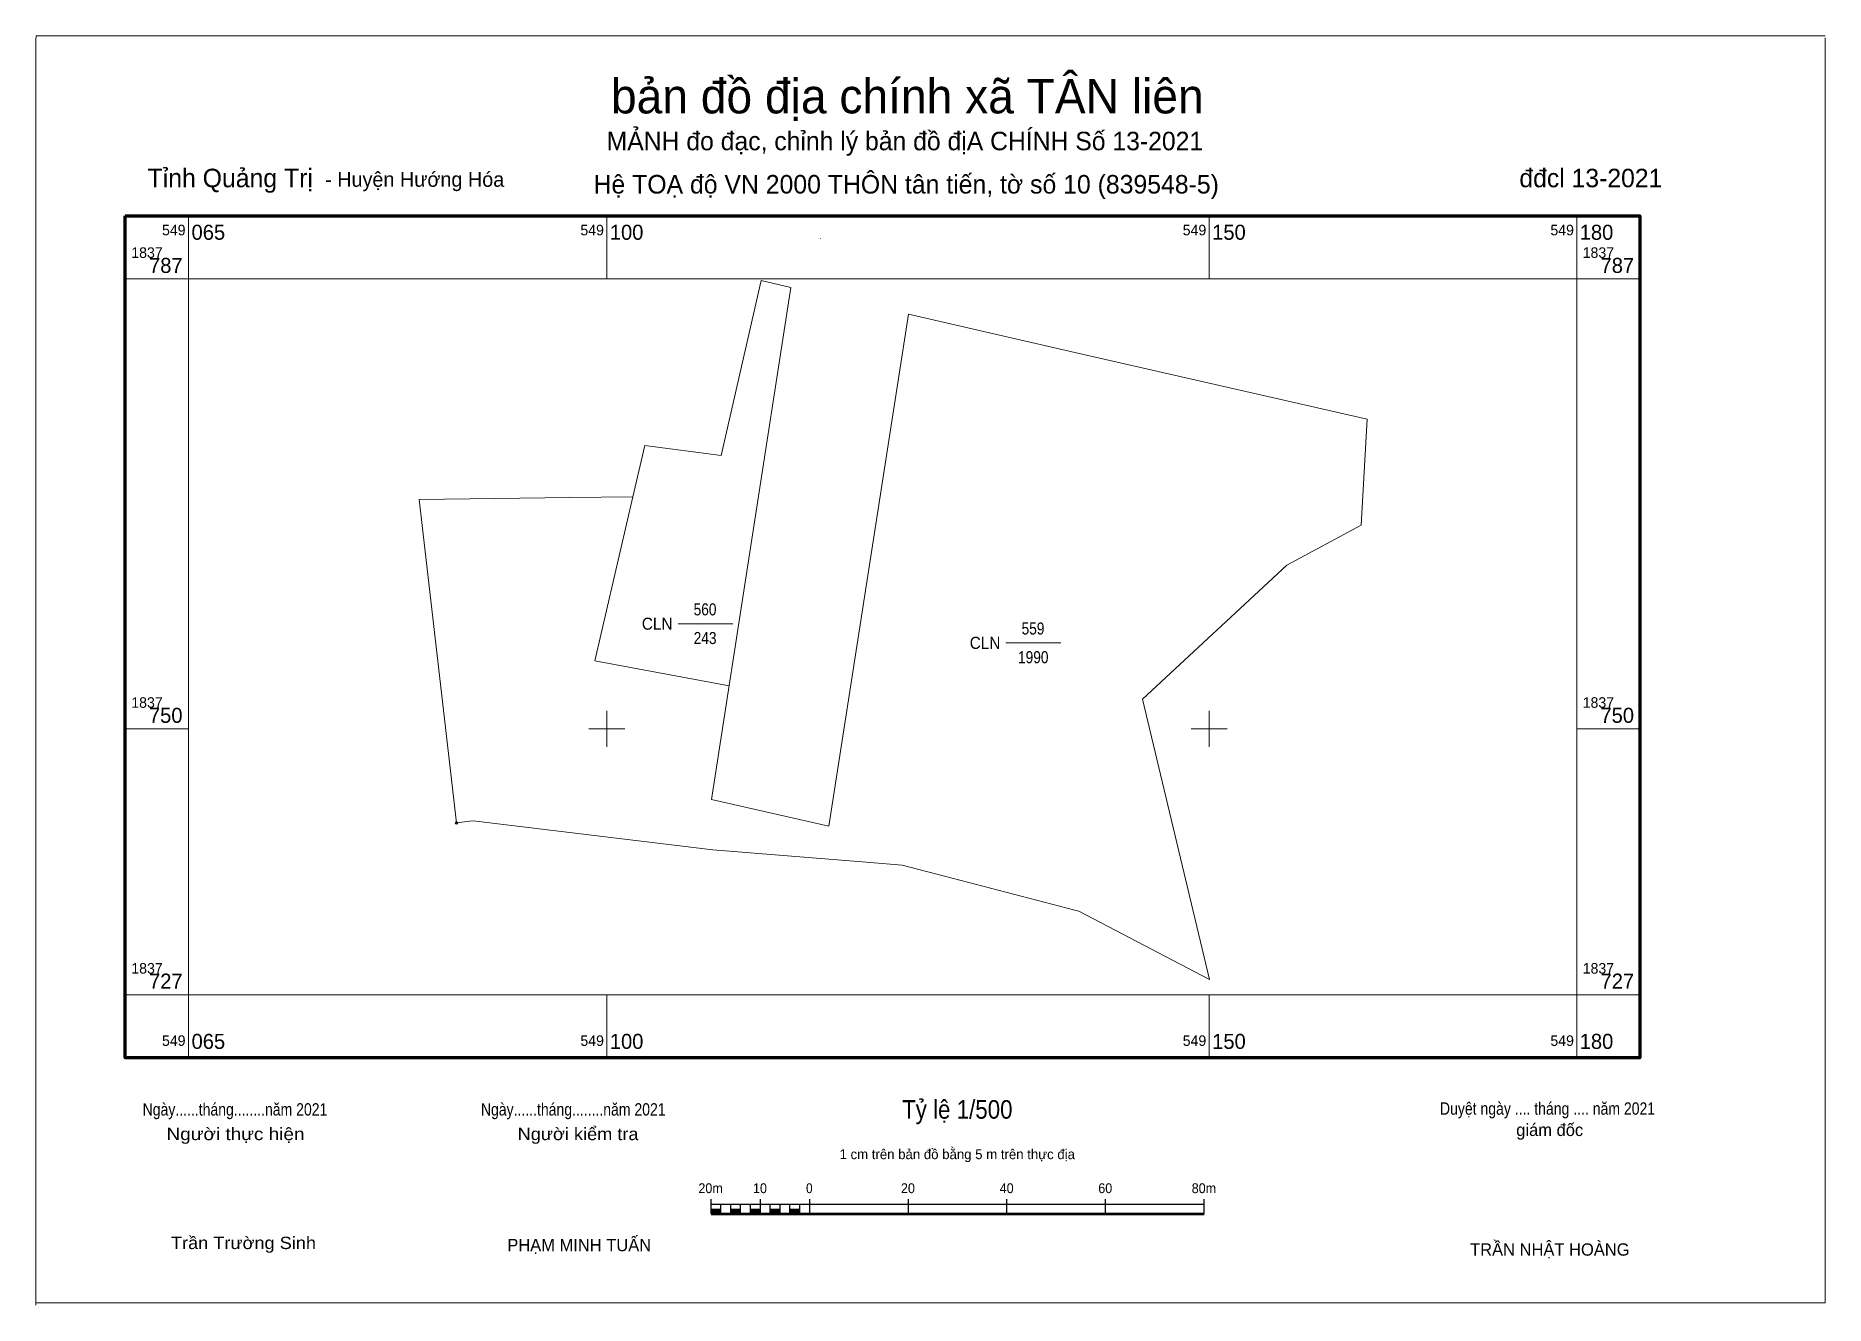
# Model space of a CAD drawing. Header units: metres. Extents: x 549053 to 549201, y 1837702 to 1837808.
import ezdxf
from ezdxf.enums import TextEntityAlignment as Align

# ---------------------------------------------------------------- set-up
doc = ezdxf.new("R2010")
doc.units = ezdxf.units.M
doc.header["$LTSCALE"] = 0.41
doc.header["$PDMODE"] = 32
doc.header["$PDSIZE"] = 0.205
doc.linetypes.add('LONG_DASHED', pattern=[7.5, 6, -1.5])
for name, color, linetype, lineweight in [('10', 7, 'Continuous', 13), ('13', 7, 'Continuous', 13), ('2', 7, 'Continuous', 25), ('20', 7, 'Continuous', 13), ('4', 7, 'LONG_DASHED', 13), ('63', 7, 'Continuous', 13)]:
    doc.layers.add(name, color=color, linetype=linetype, lineweight=lineweight)

msp = doc.modelspace()

# ---------------------------------------------------------------- hatches: boundary and pattern name
at = {"layer": '2'}
for points in [[(549108.65, 1837709.74), (549109.47, 1837709.74), (549109.47, 1837710.15), (549108.65, 1837710.15)], [(549110.29, 1837709.74), (549111.11, 1837709.74), (549111.11, 1837710.15), (549110.29, 1837710.15)], [(549111.93, 1837709.74), (549112.75, 1837709.74), (549112.75, 1837710.15), (549111.93, 1837710.15)], [(549113.57, 1837709.74), (549114.39, 1837709.74), (549114.39, 1837710.15), (549113.57, 1837710.15)], [(549115.2, 1837709.74), (549116.02, 1837709.74), (549116.02, 1837710.15), (549115.2, 1837710.15)]]:
    msp.add_hatch(color=256, dxfattribs=at).paths.add_polyline_path(points)

# ---------------------------------------------------------------- linework, layer by layer
at = {"layer": '10'}
for points in [[(549087.52, 1837742.19), (549084.43, 1837769.05), (549088.64, 1837769.09), (549096.94, 1837769.19), (549102.16, 1837769.25), (549103.15, 1837773.52), (549109.48, 1837772.68), (549112.82, 1837787.2), (549115.29, 1837786.64)], [(549115.29, 1837786.64), (549108.68, 1837744.15), (549118.43, 1837741.92), (549125.04, 1837784.41)], [(549087.52, 1837742.19), (549088.64, 1837742.35), (549088.91, 1837742.38), (549108.79, 1837739.96), (549121.52, 1837738.94), (549124.51, 1837738.7), (549128.04, 1837737.78), (549138.85, 1837734.95), (549139.19, 1837734.86), (549150.03, 1837729.2), (549144.46, 1837752.46), (549156.45, 1837763.59), (549162.61, 1837766.9), (549163.12, 1837775.7), (549138.85, 1837781.25), (549125.04, 1837784.41)], [(549102.16, 1837769.25), (549099, 1837755.64), (549110.15, 1837753.58)]]:
    msp.add_lwpolyline(points, dxfattribs=at)
msp.add_point((549087.52, 1837742.19), dxfattribs=at)
at = {"layer": '13'}
for p, q in [((549105.91, 1837758.73), (549110.45, 1837758.73)), ((549133.13, 1837757.14), (549137.68, 1837757.14))]:
    msp.add_line(p, q, dxfattribs=at)
at = {"layer": '2'}
for p, q in [((549108.65, 1837709.74), (549108.65, 1837710.97)), ((549108.65, 1837710.56), (549149.6, 1837710.56)), ((549109.47, 1837709.74), (549109.47, 1837710.56)), ((549110.29, 1837709.74), (549110.29, 1837710.56)), ((549111.11, 1837709.74), (549111.11, 1837710.56)), ((549111.93, 1837709.74), (549111.93, 1837710.56)), ((549112.75, 1837709.74), (549112.75, 1837710.97)), ((549113.57, 1837709.74), (549113.57, 1837710.56)), ((549114.39, 1837709.74), (549114.39, 1837710.56)), ((549115.2, 1837709.74), (549115.2, 1837710.56)), ((549116.02, 1837709.74), (549116.02, 1837710.56)), ((549116.84, 1837709.74), (549116.84, 1837710.97)), ((549125.03, 1837709.74), (549125.03, 1837710.97)), ((549133.22, 1837709.74), (549133.22, 1837710.97)), ((549141.41, 1837709.74), (549141.41, 1837710.97)), ((549149.6, 1837709.74), (549149.6, 1837710.97))]:
    msp.add_line(p, q, dxfattribs=at)
at = {"layer": '2', "lineweight": 53}
msp.add_line((549108.65, 1837709.74), (549149.6, 1837709.74), dxfattribs=at)
at = {"layer": '2', "lineweight": 13}
for points in [[(549108.65, 1837709.74), (549109.47, 1837709.74), (549109.47, 1837710.15), (549108.65, 1837710.15)], [(549110.29, 1837709.74), (549111.11, 1837709.74), (549111.11, 1837710.15), (549110.29, 1837710.15)], [(549111.93, 1837709.74), (549112.75, 1837709.74), (549112.75, 1837710.15), (549111.93, 1837710.15)], [(549113.57, 1837709.74), (549114.39, 1837709.74), (549114.39, 1837710.15), (549113.57, 1837710.15)], [(549115.2, 1837709.74), (549116.02, 1837709.74), (549116.02, 1837710.15), (549115.2, 1837710.15)]]:
    msp.add_lwpolyline(points, close=True, dxfattribs=at)
at = {"layer": '20'}
msp.add_line((549052.64, 1837807.52), (549201.14, 1837807.52), dxfattribs=at)
for points in [[(549052.6, 1837702.17), (549052.6, 1837807.17), (549052.64, 1837807.52)], [(549201.14, 1837807.36), (549201.14, 1837702.36), (549052.64, 1837702.36)]]:
    msp.add_lwpolyline(points, dxfattribs=at)
at = {"layer": '4'}
msp.add_line((549117.75, 1837790.69), (549117.76, 1837790.69), dxfattribs=at)
at = {"layer": '63'}
for p, q in [((549065.28, 1837787.34), (549065.28, 1837792.59)), ((549100, 1837787.34), (549100, 1837792.59)), ((549150, 1837787.34), (549150, 1837792.59)), ((549180.51, 1837787.34), (549180.51, 1837792.59)), ((549065.28, 1837787.34), (549060.03, 1837787.34)), ((549180.51, 1837787.34), (549185.76, 1837787.34)), ((549100, 1837748.5), (549100, 1837751.5)), ((549150, 1837748.5), (549150, 1837751.5)), ((549065.28, 1837750), (549060.03, 1837750)), ((549098.5, 1837750), (549101.5, 1837750)), ((549148.5, 1837750), (549151.5, 1837750)), ((549180.51, 1837750), (549185.76, 1837750)), ((549065.28, 1837727.94), (549060.03, 1837727.94)), ((549065.28, 1837727.94), (549065.28, 1837722.69)), ((549100, 1837727.94), (549100, 1837722.69)), ((549150, 1837727.94), (549150, 1837722.69)), ((549180.51, 1837727.94), (549180.51, 1837722.69)), ((549180.51, 1837727.94), (549185.76, 1837727.94))]:
    msp.add_line(p, q, dxfattribs=at)
at = {"layer": '63', "lineweight": 70}
msp.add_lwpolyline([(549060.03, 1837792.59), (549185.76, 1837792.59), (549185.76, 1837722.69), (549060.03, 1837722.69)], close=True, dxfattribs=at)
at = {"layer": '63'}
msp.add_lwpolyline([(549065.28, 1837787.34), (549180.51, 1837787.34), (549180.51, 1837727.94), (549065.28, 1837727.94)], close=True, dxfattribs=at)

# ---------------------------------------------------------------- texts
at = {"layer": '13', "width": 0.85}
for s, p in [('560', (549108.155, 1837759.42)), ('559', (549135.38, 1837757.83))]:
    msp.add_text(s, height=1, dxfattribs=at).set_placement(p, align=Align.CENTER)
at = {"layer": '2'}
for s, height, p in [('bản đồ địa chính xã TÂN liên', 2.865, (549124.945, 1837801.08)), ('MẢNH đo đạc, chỉnh lý bản đồ địA CHÍNH Số 13-2021', 1.535, (549124.745, 1837798.02)), ('Hệ TOẠ độ VN 2000 THÔN tân tiến, tờ số 10 (839548-5)', 1.539, (549124.855, 1837794.43)), ('giám đốc', 1.024, (549178.27, 1837716.21)), ('1 cm trên bản đồ bằng 5 m trên thực địa', 0.8188, (549129.09, 1837714.29)), ('PHẠM MINH TUẤN', 1.024, (549097.71, 1837706.65)), ('TRẦN NHẬT HOÀNG', 1.024, (549178.28, 1837706.28))]:
    msp.add_text(s, height=height, dxfattribs=at).set_placement(p, align=Align.CENTER)
for s, height, p in [('Tỉnh Quảng Trị ', 1.539, (549061.88, 1837794.95)), ('- Huyện Hướng Hóa', 1.228, (549076.62, 1837794.99))]:
    msp.add_text(s, height=height, dxfattribs=at).set_placement(p)
msp.add_text(' đđcl 13-2021', height=1.535, dxfattribs=at).set_placement((549187.62, 1837794.95), align=Align.RIGHT)
at = {"layer": '2', "width": 0.95}
for p in [(549105.45, 1837758.23), (549132.67, 1837756.64)]:
    msp.add_text('CLN', height=1, dxfattribs=at).set_placement(p, align=Align.RIGHT)
at = {"layer": '2'}
for s, height, width, p in [('Tỷ lệ 1/500', 1.54, 0.9, (549129.095, 1837717.65)), ('Duyệt ngày .... tháng .... năm 2021', 1.024, 0.85, (549178.09, 1837717.98)), ('Ngày......tháng........năm 2021', 1.024, 0.85, (549069.135, 1837717.91)), ('Ngày......tháng........năm 2021', 1.024, 0.85, (549097.215, 1837717.91)), ('Người thực hiện', 1.024, 1.15, (549069.18, 1837715.87)), ('Người kiểm tra', 1.024, 1.1, (549097.615, 1837715.87)), ('20m', 0.8188, 0.95, (549108.615, 1837711.47)), ('10', 0.8188, 0.95, (549112.715, 1837711.47)), ('0', 0.819, 0.9, (549116.81, 1837711.47)), ('20', 0.8188, 0.95, (549124.995, 1837711.47)), ('40', 0.8188, 0.95, (549133.195, 1837711.47)), ('60', 0.8188, 0.95, (549141.375, 1837711.47)), ('80m', 0.8188, 0.95, (549149.565, 1837711.47)), ('Trần Trường Sinh', 1.024, 1.1, (549069.84, 1837706.83))]:
    msp.add_text(s, height=height, dxfattribs=dict(at, width=width)).set_placement(p, align=Align.CENTER)
at = {"layer": '4', "width": 0.85}
for s, p in [('243', (549108.16, 1837757.04)), ('1990', (549135.4, 1837755.45))]:
    msp.add_text(s, height=1, dxfattribs=at).set_placement(p, align=Align.CENTER)
at = {"layer": '63'}
for s, height, p in [('549', 0.875, (549065.03, 1837790.96)), ('549', 0.875, (549099.76, 1837790.96)), ('549', 0.875, (549149.76, 1837790.96)), ('549', 0.875, (549180.28, 1837790.96)), ('787', 1.25, (549064.79, 1837787.84)), ('787', 1.25, (549185.28, 1837787.84)), ('750', 1.25, (549064.78, 1837750.5)), ('750', 1.25, (549185.27, 1837750.5)), ('727', 1.25, (549064.79, 1837728.44)), ('727', 1.25, (549185.28, 1837728.44)), ('549', 0.875, (549065.03, 1837723.69)), ('549', 0.875, (549099.76, 1837723.69)), ('549', 0.875, (549149.76, 1837723.69)), ('549', 0.875, (549180.28, 1837723.69))]:
    msp.add_text(s, height=height, dxfattribs=at).set_placement(p, align=Align.RIGHT)
for s, height, p in [('065', 1.25, (549065.53, 1837790.59)), ('100', 1.25, (549100.25, 1837790.59)), ('150', 1.25, (549150.25, 1837790.59)), ('180', 1.25, (549180.76, 1837790.59)), ('1837', 0.875, (549060.53, 1837789.09)), ('1837', 0.875, (549181.01, 1837789.09)), ('1837', 0.875, (549060.53, 1837751.75)), ('1837', 0.875, (549181.01, 1837751.75)), ('1837', 0.875, (549060.53, 1837729.69)), ('1837', 0.875, (549181.01, 1837729.69)), ('065', 1.25, (549065.53, 1837723.44)), ('100', 1.25, (549100.25, 1837723.44)), ('150', 1.25, (549150.25, 1837723.44)), ('180', 1.25, (549180.76, 1837723.44))]:
    msp.add_text(s, height=height, dxfattribs=at).set_placement(p)

doc.saveas('drawing.dxf')
